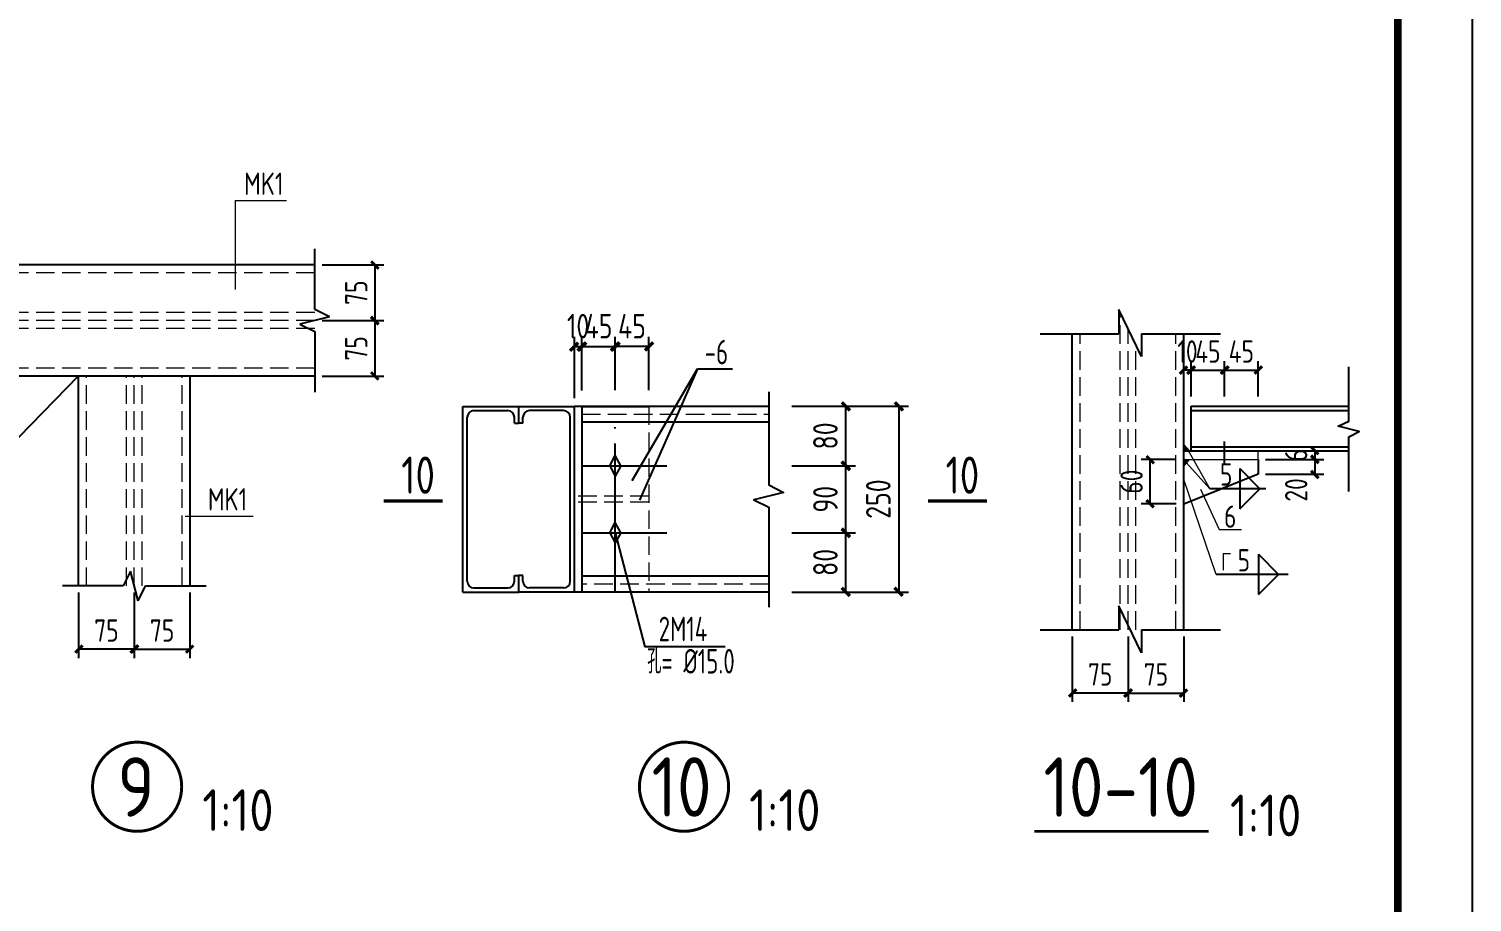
# Model space of a CAD drawing. Header units: millimetres. Extents: x 865974 to 875117, y 40174 to 44891.
# Drawn here: x 869460.8 to 869655, y 40342.8 to 40460.3 of the extents above; entities that cross this region are included whole.
import ezdxf

# ---------------------------------------------------------------- set-up
doc = ezdxf.new("R2010")
doc.units = ezdxf.units.MM
doc.header["$LTSCALE"] = 1000
doc.header["$MEASUREMENT"] = 0
doc.linetypes.add('DASH', pattern=[0.35, 0.25, -0.1])
doc.linetypes.add('DOTE', pattern=[2.42, 2, -0.2, 0.02, -0.2])
for name, color, linetype, lineweight in [('1', 4, 'Continuous', 70), ('D3', 62, 'Continuous', 9), ('LZ', 64, 'Continuous', 9), ('数字', 3, 'Continuous', 9)]:
    doc.layers.add(name, color=color, linetype=linetype, lineweight=lineweight)
for name, color, linetype in [('AXIS', 3, 'Continuous'), ('D1', 112, 'Continuous'), ('D2', 6, 'Continuous'), ('DIM', 7, 'Continuous'), ('DOTE', 1, 'DOTE'), ('DRAWING0', 112, 'Continuous'), ('M_Thin', 7, 'Continuous'), ('PUB_DIM', 3, 'Continuous'), ('THIN', 7, 'Continuous'), ('文字', 7, 'Continuous'), ('标注', 7, 'Continuous'), ('桩', 6, 'Continuous')]:
    doc.layers.add(name, color=color, linetype=linetype)
doc.styles.add('GBHZ', font='gbenor.shx', dxfattribs={"width": 0.9, "bigfont": 'gbcbig.shx'})
doc.dimstyles.new('Y10', dxfattribs={"dimscale": 0, "dimtxt": 3, "dimasz": 0.01, "dimexe": 1.2, "dimexo": 1, "dimgap": 1, "dimtad": 1, "dimdec": 0, "dimlfac": 10, "dimzin": 0, "dimdsep": 46, "dimtxsty": 'GBHZ', "dimblk1": 'DX', "dimblk2": 'DX', "dimsah": 1, "dimcen": 0.09, "dimdle": 1, "dimadec": 0, "dimazin": 0, "dimtfac": 1, "dimtdec": 0, "dimtix": 1, "dimtmove": 2, "dimatfit": 3, "dimldrblk": 'DX', "dimfxl": 0, "dimtolj": 1, "dimtzin": 0, "dimarcsym": 0})
doc.dimstyles.new('Y10(110)', dxfattribs={"dimscale": 1.1, "dimtxt": 3, "dimasz": 0.01, "dimexe": 1.2, "dimexo": 1, "dimgap": 1, "dimtad": 1, "dimdec": 0, "dimlfac": 10, "dimzin": 0, "dimdsep": 46, "dimtxsty": 'GBHZ', "dimblk1": 'DX', "dimblk2": 'DX', "dimsah": 1, "dimcen": 0.09, "dimdle": 1, "dimadec": 0, "dimazin": 0, "dimtfac": 1, "dimtdec": 0, "dimtix": 1, "dimtmove": 2, "dimatfit": 3, "dimldrblk": 'DX', "dimfxl": 0, "dimtolj": 1, "dimtzin": 0, "dimarcsym": 0})

# ---------------------------------------------------------------- blocks, each defined once
blk = doc.blocks.new('DX')
at = {"color": 0, "linetype": 'ByBlock', "const_width": 40}
blk.add_lwpolyline([(-54, -51), (46, 49)], dxfattribs=at)
blk = doc.blocks.new('*D401')
at = {"layer": 'Defpoints', "color": 0, "linetype": 'ByBlock', "transparency": 16777216}
for p in [(869562.36, 40409.52), (869562.36, 40384.48), (869577.86, 40384.48)]:
    blk.add_point(p, dxfattribs=at)
at = {"layer": 'DIM', "color": 0, "linetype": 'ByBlock', "lineweight": -2, "transparency": 16777216}
for p, q in [((869563.46, 40409.52), (869579.18, 40409.52)), ((869577.86, 40409.51), (869577.86, 40384.49)), ((869563.46, 40384.48), (869579.18, 40384.48))]:
    blk.add_line(p, q, dxfattribs=at)
at = {"layer": 'DIM', "color": 0, "linetype": 'ByBlock', "lineweight": -2, "transparency": 16777216, "xscale": 0.011, "yscale": 0.011, "zscale": 0.011}
for p, rotation in [((869577.86, 40409.52), 90), ((869577.86, 40384.48), 270)]:
    blk.add_blockref('DX', p, dxfattribs=dict(at, rotation=rotation))
at = {"layer": 'DIM', "color": 0, "linetype": 'ByBlock', "transparency": 16777216, "insert": (869575.11, 40397), "char_height": 3.3, "attachment_point": 5, "rotation": 90, "style": 'GBHZ'}
blk.add_mtext('\\A1;250', dxfattribs=at)
blk = doc.blocks.new('*D402')
at = {"layer": 'Defpoints', "color": 0, "linetype": 'ByBlock', "transparency": 16777216}
for p in [(869539.71, 40417.52), (869539.71, 40410.57), (869544.21, 40410.57)]:
    blk.add_point(p, dxfattribs=at)
at = {"layer": 'DIM', "color": 0, "linetype": 'ByBlock', "lineweight": -2, "transparency": 16777216}
for p, q in [((869539.71, 40411.67), (869539.71, 40418.84)), ((869544.21, 40411.67), (869544.21, 40418.84)), ((869539.7, 40417.52), (869539.69, 40417.52)), ((869544.21, 40417.52), (869539.71, 40417.52)), ((869544.22, 40417.52), (869544.23, 40417.52))]:
    blk.add_line(p, q, dxfattribs=at)
at = {"layer": 'DIM', "color": 0, "linetype": 'ByBlock', "lineweight": -2, "transparency": 16777216, "xscale": 0.011, "yscale": 0.011, "zscale": 0.011}
blk.add_blockref('DX', (869539.71, 40417.52), dxfattribs=at)
at = {"layer": 'DIM', "color": 0, "linetype": 'ByBlock', "lineweight": -2, "transparency": 16777216, "xscale": 0.011, "yscale": 0.011, "zscale": 0.011, "rotation": 180}
blk.add_blockref('DX', (869544.21, 40417.52), dxfattribs=at)
at = {"layer": 'DIM', "color": 0, "linetype": 'ByBlock', "transparency": 16777216, "insert": (869541.96, 40420.27), "char_height": 3.3, "attachment_point": 5, "style": 'GBHZ'}
blk.add_mtext('\\A1;45', dxfattribs=at)
blk = doc.blocks.new('*D403')
at = {"layer": 'Defpoints', "color": 0, "linetype": 'ByBlock', "transparency": 16777216}
for p in [(869535.21, 40417.52), (869534.21, 40409.48), (869535.21, 40410.52)]:
    blk.add_point(p, dxfattribs=at)
at = {"layer": 'DIM', "color": 0, "linetype": 'ByBlock', "lineweight": -2, "transparency": 16777216}
for p, q in [((869534.21, 40410.58), (869534.21, 40418.84)), ((869535.21, 40411.62), (869535.21, 40418.84)), ((869534.2, 40417.52), (869534.19, 40417.52)), ((869534.21, 40417.52), (869535.21, 40417.52)), ((869535.22, 40417.52), (869535.23, 40417.52))]:
    blk.add_line(p, q, dxfattribs=at)
at = {"layer": 'DIM', "color": 0, "linetype": 'ByBlock', "lineweight": -2, "transparency": 16777216, "xscale": 0.011, "yscale": 0.011, "zscale": 0.011}
blk.add_blockref('DX', (869534.21, 40417.52), dxfattribs=at)
at = {"layer": 'DIM', "color": 0, "linetype": 'ByBlock', "lineweight": -2, "transparency": 16777216, "xscale": 0.011, "yscale": 0.011, "zscale": 0.011, "rotation": 180}
blk.add_blockref('DX', (869535.21, 40417.52), dxfattribs=at)
at = {"layer": 'DIM', "color": 0, "linetype": 'ByBlock', "transparency": 16777216, "insert": (869534.71, 40420.27), "char_height": 3.3, "attachment_point": 5, "style": 'GBHZ'}
blk.add_mtext('\\A1;10', dxfattribs=at)
blk = doc.blocks.new('*D404')
at = {"layer": 'Defpoints', "color": 0, "linetype": 'ByBlock', "transparency": 16777216}
for p in [(869539.71, 40417.53), (869535.21, 40410.52), (869539.71, 40410.59)]:
    blk.add_point(p, dxfattribs=at)
at = {"layer": 'DIM', "color": 0, "linetype": 'ByBlock', "lineweight": -2, "transparency": 16777216}
for p, q in [((869535.21, 40411.62), (869535.21, 40418.85)), ((869539.71, 40411.69), (869539.71, 40418.85)), ((869535.2, 40417.53), (869535.19, 40417.53)), ((869535.21, 40417.53), (869539.71, 40417.53)), ((869539.72, 40417.53), (869539.73, 40417.53))]:
    blk.add_line(p, q, dxfattribs=at)
at = {"layer": 'DIM', "color": 0, "linetype": 'ByBlock', "lineweight": -2, "transparency": 16777216, "xscale": 0.011, "yscale": 0.011, "zscale": 0.011}
blk.add_blockref('DX', (869535.21, 40417.53), dxfattribs=at)
at = {"layer": 'DIM', "color": 0, "linetype": 'ByBlock', "lineweight": -2, "transparency": 16777216, "xscale": 0.011, "yscale": 0.011, "zscale": 0.011, "rotation": 180}
blk.add_blockref('DX', (869539.71, 40417.53), dxfattribs=at)
at = {"layer": 'DIM', "color": 0, "linetype": 'ByBlock', "transparency": 16777216, "insert": (869537.46, 40420.28), "char_height": 3.3, "attachment_point": 5, "style": 'GBHZ'}
blk.add_mtext('\\A1;45', dxfattribs=at)
blk = doc.blocks.new('*D395')
at = {"layer": 'Defpoints', "color": 0, "linetype": 'ByBlock', "transparency": 16777216}
for p in [(869562.36, 40392.47), (869570.74, 40392.47), (869562.36, 40384.48)]:
    blk.add_point(p, dxfattribs=at)
at = {"layer": 'DIM', "color": 0, "linetype": 'ByBlock', "lineweight": -2, "transparency": 16777216}
for p, q in [((869563.46, 40392.47), (869572.06, 40392.47)), ((869570.74, 40384.49), (869570.74, 40392.46)), ((869563.46, 40384.48), (869572.06, 40384.48))]:
    blk.add_line(p, q, dxfattribs=at)
at = {"layer": 'DIM', "color": 0, "linetype": 'ByBlock', "lineweight": -2, "transparency": 16777216, "xscale": 0.011, "yscale": 0.011, "zscale": 0.011}
for p, rotation in [((869570.74, 40392.47), 90), ((869570.74, 40384.48), 270)]:
    blk.add_blockref('DX', p, dxfattribs=dict(at, rotation=rotation))
at = {"layer": 'DIM', "color": 0, "linetype": 'ByBlock', "transparency": 16777216, "insert": (869567.99, 40388.48), "char_height": 3.3, "attachment_point": 5, "rotation": 90, "style": 'GBHZ'}
blk.add_mtext('\\A1;80', dxfattribs=at)
blk = doc.blocks.new('*D396')
at = {"layer": 'Defpoints', "color": 0, "linetype": 'ByBlock', "transparency": 16777216}
for p in [(869562.36, 40401.48), (869570.74, 40401.48), (869562.36, 40392.47)]:
    blk.add_point(p, dxfattribs=at)
at = {"layer": 'DIM', "color": 0, "linetype": 'ByBlock', "lineweight": -2, "transparency": 16777216}
for p, q in [((869563.46, 40401.48), (869572.06, 40401.48)), ((869570.74, 40392.48), (869570.74, 40401.47)), ((869563.46, 40392.47), (869572.06, 40392.47))]:
    blk.add_line(p, q, dxfattribs=at)
at = {"layer": 'DIM', "color": 0, "linetype": 'ByBlock', "lineweight": -2, "transparency": 16777216, "xscale": 0.011, "yscale": 0.011, "zscale": 0.011}
for p, rotation in [((869570.74, 40401.48), 90), ((869570.74, 40392.47), 270)]:
    blk.add_blockref('DX', p, dxfattribs=dict(at, rotation=rotation))
at = {"layer": 'DIM', "color": 0, "linetype": 'ByBlock', "transparency": 16777216, "insert": (869567.99, 40396.98), "char_height": 3.3, "attachment_point": 5, "rotation": 90, "style": 'GBHZ'}
blk.add_mtext('\\A1;90', dxfattribs=at)
blk = doc.blocks.new('*D397')
at = {"layer": 'Defpoints', "color": 0, "linetype": 'ByBlock', "transparency": 16777216}
for p in [(869562.36, 40409.52), (869570.74, 40409.52), (869562.36, 40401.48)]:
    blk.add_point(p, dxfattribs=at)
at = {"layer": 'DIM', "color": 0, "linetype": 'ByBlock', "lineweight": -2, "transparency": 16777216}
for p, q in [((869563.46, 40409.52), (869572.06, 40409.52)), ((869570.74, 40401.49), (869570.74, 40409.51)), ((869563.46, 40401.48), (869572.06, 40401.48))]:
    blk.add_line(p, q, dxfattribs=at)
at = {"layer": 'DIM', "color": 0, "linetype": 'ByBlock', "lineweight": -2, "transparency": 16777216, "xscale": 0.011, "yscale": 0.011, "zscale": 0.011}
for p, rotation in [((869570.74, 40409.52), 90), ((869570.74, 40401.48), 270)]:
    blk.add_blockref('DX', p, dxfattribs=dict(at, rotation=rotation))
at = {"layer": 'DIM', "color": 0, "linetype": 'ByBlock', "transparency": 16777216, "insert": (869567.99, 40405.5), "char_height": 3.3, "attachment_point": 5, "rotation": 90, "style": 'GBHZ'}
blk.add_mtext('\\A1;80', dxfattribs=at)
blk = doc.blocks.new('*D398')
at = {"layer": 'Defpoints', "color": 0, "linetype": 'ByBlock', "transparency": 16777216}
for p in [(869621.72, 40414.36), (869617.22, 40409.8), (869621.72, 40409.8)]:
    blk.add_point(p, dxfattribs=at)
at = {"layer": 'DIM', "color": 0, "linetype": 'ByBlock', "lineweight": -2, "transparency": 16777216}
for p, q in [((869617.22, 40410.8), (869617.22, 40415.56)), ((869621.72, 40410.8), (869621.72, 40415.56)), ((869617.21, 40414.36), (869617.2, 40414.36)), ((869617.22, 40414.36), (869621.72, 40414.36)), ((869621.73, 40414.36), (869621.74, 40414.36))]:
    blk.add_line(p, q, dxfattribs=at)
at = {"layer": 'DIM', "color": 0, "linetype": 'ByBlock', "lineweight": -2, "transparency": 16777216, "xscale": 0.01, "yscale": 0.01, "zscale": 0.01}
blk.add_blockref('DX', (869617.22, 40414.36), dxfattribs=at)
at = {"layer": 'DIM', "color": 0, "linetype": 'ByBlock', "lineweight": -2, "transparency": 16777216, "xscale": 0.01, "yscale": 0.01, "zscale": 0.01, "rotation": 180}
blk.add_blockref('DX', (869621.72, 40414.36), dxfattribs=at)
at = {"layer": 'DIM', "color": 0, "linetype": 'ByBlock', "transparency": 16777216, "insert": (869619.47, 40416.86), "char_height": 3, "attachment_point": 5, "style": 'GBHZ'}
blk.add_mtext('\\A1;45', dxfattribs=at)
blk = doc.blocks.new('*D399')
at = {"layer": 'Defpoints', "color": 0, "linetype": 'ByBlock', "transparency": 16777216}
for p in [(869626.22, 40414.36), (869621.72, 40409.8), (869626.22, 40409.8)]:
    blk.add_point(p, dxfattribs=at)
at = {"layer": 'DIM', "color": 0, "linetype": 'ByBlock', "lineweight": -2, "transparency": 16777216}
for p, q in [((869621.72, 40410.8), (869621.72, 40415.56)), ((869626.22, 40410.8), (869626.22, 40415.56)), ((869621.71, 40414.36), (869621.7, 40414.36)), ((869621.72, 40414.36), (869626.22, 40414.36)), ((869626.23, 40414.36), (869626.24, 40414.36))]:
    blk.add_line(p, q, dxfattribs=at)
at = {"layer": 'DIM', "color": 0, "linetype": 'ByBlock', "lineweight": -2, "transparency": 16777216, "xscale": 0.01, "yscale": 0.01, "zscale": 0.01}
blk.add_blockref('DX', (869621.72, 40414.36), dxfattribs=at)
at = {"layer": 'DIM', "color": 0, "linetype": 'ByBlock', "lineweight": -2, "transparency": 16777216, "xscale": 0.01, "yscale": 0.01, "zscale": 0.01, "rotation": 180}
blk.add_blockref('DX', (869626.22, 40414.36), dxfattribs=at)
at = {"layer": 'DIM', "color": 0, "linetype": 'ByBlock', "transparency": 16777216, "insert": (869623.97, 40416.86), "char_height": 3, "attachment_point": 5, "style": 'GBHZ'}
blk.add_mtext('\\A1;45', dxfattribs=at)
blk = doc.blocks.new('*D400')
at = {"layer": 'Defpoints', "color": 0, "linetype": 'ByBlock', "transparency": 16777216}
for p in [(869616.22, 40414.36), (869616.22, 40409.8), (869617.22, 40409.8)]:
    blk.add_point(p, dxfattribs=at)
at = {"layer": 'DIM', "color": 0, "linetype": 'ByBlock', "lineweight": -2, "transparency": 16777216}
for p, q in [((869616.22, 40410.8), (869616.22, 40415.56)), ((869617.22, 40410.8), (869617.22, 40415.56)), ((869616.21, 40414.36), (869616.2, 40414.36)), ((869617.22, 40414.36), (869616.22, 40414.36)), ((869617.23, 40414.36), (869617.24, 40414.36))]:
    blk.add_line(p, q, dxfattribs=at)
at = {"layer": 'DIM', "color": 0, "linetype": 'ByBlock', "lineweight": -2, "transparency": 16777216, "xscale": 0.01, "yscale": 0.01, "zscale": 0.01}
blk.add_blockref('DX', (869616.22, 40414.36), dxfattribs=at)
at = {"layer": 'DIM', "color": 0, "linetype": 'ByBlock', "lineweight": -2, "transparency": 16777216, "xscale": 0.01, "yscale": 0.01, "zscale": 0.01, "rotation": 180}
blk.add_blockref('DX', (869617.22, 40414.36), dxfattribs=at)
at = {"layer": 'DIM', "color": 0, "linetype": 'ByBlock', "transparency": 16777216, "insert": (869616.72, 40416.86), "char_height": 3, "attachment_point": 5, "style": 'GBHZ'}
blk.add_mtext('\\A1;10', dxfattribs=at)
blk = doc.blocks.new('*D376')
at = {"layer": 'Defpoints', "color": 0, "linetype": 'ByBlock', "transparency": 16777216}
for p in [(869626.22, 40403.49), (869626.22, 40402.34), (869633.85, 40402.34)]:
    blk.add_point(p, dxfattribs=at)
at = {"layer": 'DIM', "color": 0, "linetype": 'ByBlock', "lineweight": -2, "transparency": 16777216}
for p, q in [((869627.22, 40403.49), (869635.05, 40403.49)), ((869633.85, 40403.5), (869633.85, 40403.51)), ((869633.85, 40403.49), (869633.85, 40402.34)), ((869627.22, 40402.34), (869635.05, 40402.34)), ((869633.85, 40402.33), (869633.85, 40402.32))]:
    blk.add_line(p, q, dxfattribs=at)
at = {"layer": 'DIM', "color": 0, "linetype": 'ByBlock', "lineweight": -2, "transparency": 16777216, "xscale": 0.01, "yscale": 0.01, "zscale": 0.01}
for p, rotation in [((869633.85, 40403.49), 270), ((869633.85, 40402.34), 90)]:
    blk.add_blockref('DX', p, dxfattribs=dict(at, rotation=rotation))
at = {"layer": 'DIM', "color": 0, "linetype": 'ByBlock', "transparency": 16777216, "insert": (869631.35, 40402.91), "char_height": 3, "attachment_point": 5, "rotation": 90, "style": 'GBHZ'}
blk.add_mtext('\\A1;6', dxfattribs=at)
blk = doc.blocks.new('*D377')
at = {"layer": 'Defpoints', "color": 0, "linetype": 'ByBlock', "transparency": 16777216}
for p in [(869626.22, 40402.34), (869626.22, 40400.34), (869633.85, 40400.34)]:
    blk.add_point(p, dxfattribs=at)
at = {"layer": 'DIM', "color": 0, "linetype": 'ByBlock', "lineweight": -2, "transparency": 16777216}
for p, q in [((869627.22, 40402.34), (869635.05, 40402.34)), ((869633.85, 40402.35), (869633.85, 40402.36)), ((869633.85, 40402.34), (869633.85, 40400.34)), ((869627.22, 40400.34), (869635.05, 40400.34)), ((869633.85, 40400.33), (869633.85, 40400.32))]:
    blk.add_line(p, q, dxfattribs=at)
at = {"layer": 'DIM', "color": 0, "linetype": 'ByBlock', "lineweight": -2, "transparency": 16777216, "xscale": 0.01, "yscale": 0.01, "zscale": 0.01}
for p, rotation in [((869633.85, 40402.34), 270), ((869633.85, 40400.34), 90)]:
    blk.add_blockref('DX', p, dxfattribs=dict(at, rotation=rotation))
at = {"layer": 'DIM', "color": 0, "linetype": 'ByBlock', "transparency": 16777216, "insert": (869631.35, 40398.23), "char_height": 3, "attachment_point": 5, "rotation": 90, "style": 'GBHZ'}
blk.add_mtext('\\A1;20', dxfattribs=at)
blk = doc.blocks.new('*D378')
at = {"layer": 'Defpoints', "color": 0, "linetype": 'ByBlock', "transparency": 16777216}
for p in [(869611.7, 40402.34), (869616.22, 40402.34), (869616.22, 40396.34)]:
    blk.add_point(p, dxfattribs=at)
at = {"layer": 'DIM', "color": 0, "linetype": 'ByBlock', "lineweight": -2, "transparency": 16777216}
for p, q in [((869615.22, 40402.34), (869610.5, 40402.34)), ((869611.7, 40396.35), (869611.7, 40402.33)), ((869615.22, 40396.34), (869610.5, 40396.34))]:
    blk.add_line(p, q, dxfattribs=at)
at = {"layer": 'DIM', "color": 0, "linetype": 'ByBlock', "lineweight": -2, "transparency": 16777216, "xscale": 0.01, "yscale": 0.01, "zscale": 0.01}
for p, rotation in [((869611.7, 40402.34), 90), ((869611.7, 40396.34), 270)]:
    blk.add_blockref('DX', p, dxfattribs=dict(at, rotation=rotation))
at = {"layer": 'DIM', "color": 0, "linetype": 'ByBlock', "transparency": 16777216, "insert": (869609.2, 40399.34), "char_height": 3, "attachment_point": 5, "rotation": 90, "style": 'GBHZ'}
blk.add_mtext('\\A1;60', dxfattribs=at)
blk = doc.blocks.new('*D522')
at = {"layer": 'Defpoints', "color": 0, "linetype": 'ByBlock', "transparency": 16777216}
for p in [(869499.25, 40421.03), (869499.25, 40413.53), (869507.35, 40413.53)]:
    blk.add_point(p, dxfattribs=at)
at = {"layer": 'DIM', "color": 0, "linetype": 'ByBlock', "lineweight": -2, "transparency": 16777216}
for p, q in [((869500.25, 40421.03), (869508.55, 40421.03)), ((869507.35, 40421.02), (869507.35, 40413.54)), ((869500.25, 40413.53), (869508.55, 40413.53))]:
    blk.add_line(p, q, dxfattribs=at)
at = {"layer": 'DIM', "color": 0, "linetype": 'ByBlock', "lineweight": -2, "transparency": 16777216, "xscale": 0.01, "yscale": 0.01, "zscale": 0.01}
for p, rotation in [((869507.35, 40421.03), 90), ((869507.35, 40413.53), 270)]:
    blk.add_blockref('DX', p, dxfattribs=dict(at, rotation=rotation))
at = {"layer": 'DIM', "color": 0, "linetype": 'ByBlock', "transparency": 16777216, "insert": (869504.85, 40417.28), "char_height": 3, "attachment_point": 5, "rotation": 90, "style": 'GBHZ'}
blk.add_mtext('\\A1;75', dxfattribs=at)
blk = doc.blocks.new('*D523')
at = {"layer": 'Defpoints', "color": 0, "linetype": 'ByBlock', "transparency": 16777216}
for p in [(869474.98, 40385.41, -5), (869482.47, 40385.41, -5), (869482.47, 40376.81)]:
    blk.add_point(p, dxfattribs=at)
at = {"layer": 'DIM', "color": 0, "linetype": 'ByBlock', "lineweight": -2, "transparency": 16777216}
for p, q in [((869474.98, 40384.41), (869474.98, 40375.61)), ((869482.47, 40384.41), (869482.47, 40375.61)), ((869474.99, 40376.81), (869482.46, 40376.81))]:
    blk.add_line(p, q, dxfattribs=at)
at = {"layer": 'DIM', "color": 0, "linetype": 'ByBlock', "lineweight": -2, "transparency": 16777216, "xscale": 0.01, "yscale": 0.01, "zscale": 0.01, "rotation": 180}
blk.add_blockref('DX', (869474.98, 40376.81), dxfattribs=at)
at = {"layer": 'DIM', "color": 0, "linetype": 'ByBlock', "lineweight": -2, "transparency": 16777216, "xscale": 0.01, "yscale": 0.01, "zscale": 0.01}
blk.add_blockref('DX', (869482.47, 40376.81), dxfattribs=at)
at = {"layer": 'DIM', "color": 0, "linetype": 'ByBlock', "transparency": 16777216, "insert": (869478.72, 40379.31), "char_height": 3, "attachment_point": 5, "style": 'GBHZ'}
blk.add_mtext('\\A1;75', dxfattribs=at)
blk = doc.blocks.new('*D524')
at = {"layer": 'Defpoints', "color": 0, "linetype": 'ByBlock', "transparency": 16777216}
for p in [(869499.25, 40428.53), (869499.25, 40421.03), (869507.35, 40421.03)]:
    blk.add_point(p, dxfattribs=at)
at = {"layer": 'DIM', "color": 0, "linetype": 'ByBlock', "lineweight": -2, "transparency": 16777216}
for p, q in [((869500.25, 40428.53), (869508.55, 40428.53)), ((869507.35, 40428.52), (869507.35, 40421.04)), ((869500.25, 40421.03), (869508.55, 40421.03))]:
    blk.add_line(p, q, dxfattribs=at)
at = {"layer": 'DIM', "color": 0, "linetype": 'ByBlock', "lineweight": -2, "transparency": 16777216, "xscale": 0.01, "yscale": 0.01, "zscale": 0.01}
for p, rotation in [((869507.35, 40428.53), 90), ((869507.35, 40421.03), 270)]:
    blk.add_blockref('DX', p, dxfattribs=dict(at, rotation=rotation))
at = {"layer": 'DIM', "color": 0, "linetype": 'ByBlock', "transparency": 16777216, "insert": (869504.85, 40424.78), "char_height": 3, "attachment_point": 5, "rotation": 90, "style": 'GBHZ'}
blk.add_mtext('\\A1;75', dxfattribs=at)
blk = doc.blocks.new('*D525')
at = {"layer": 'Defpoints', "color": 0, "linetype": 'ByBlock', "transparency": 16777216}
for p in [(869467.48, 40385.41, -5), (869474.98, 40385.41, -5), (869467.48, 40376.81)]:
    blk.add_point(p, dxfattribs=at)
at = {"layer": 'DIM', "color": 0, "linetype": 'ByBlock', "lineweight": -2, "transparency": 16777216}
for p, q in [((869467.48, 40384.41), (869467.48, 40375.61)), ((869474.98, 40384.41), (869474.98, 40375.61)), ((869474.97, 40376.81), (869467.49, 40376.81))]:
    blk.add_line(p, q, dxfattribs=at)
at = {"layer": 'DIM', "color": 0, "linetype": 'ByBlock', "lineweight": -2, "transparency": 16777216, "xscale": 0.01, "yscale": 0.01, "zscale": 0.01, "rotation": 180}
blk.add_blockref('DX', (869467.48, 40376.81), dxfattribs=at)
at = {"layer": 'DIM', "color": 0, "linetype": 'ByBlock', "lineweight": -2, "transparency": 16777216, "xscale": 0.01, "yscale": 0.01, "zscale": 0.01}
blk.add_blockref('DX', (869474.98, 40376.81), dxfattribs=at)
at = {"layer": 'DIM', "color": 0, "linetype": 'ByBlock', "transparency": 16777216, "insert": (869471.23, 40379.31), "char_height": 3, "attachment_point": 5, "style": 'GBHZ'}
blk.add_mtext('\\A1;75', dxfattribs=at)
blk = doc.blocks.new('*D520')
at = {"layer": 'Defpoints', "color": 0, "linetype": 'ByBlock', "transparency": 16777216}
for p in [(869608.72, 40379.5, -5), (869616.22, 40379.5, -5), (869616.22, 40370.9)]:
    blk.add_point(p, dxfattribs=at)
at = {"layer": 'DIM', "color": 0, "linetype": 'ByBlock', "lineweight": -2, "transparency": 16777216}
for p, q in [((869608.72, 40378.5), (869608.72, 40369.7)), ((869616.22, 40378.5), (869616.22, 40369.7)), ((869608.73, 40370.9), (869616.21, 40370.9))]:
    blk.add_line(p, q, dxfattribs=at)
at = {"layer": 'DIM', "color": 0, "linetype": 'ByBlock', "lineweight": -2, "transparency": 16777216, "xscale": 0.01, "yscale": 0.01, "zscale": 0.01, "rotation": 180}
blk.add_blockref('DX', (869608.72, 40370.9), dxfattribs=at)
at = {"layer": 'DIM', "color": 0, "linetype": 'ByBlock', "lineweight": -2, "transparency": 16777216, "xscale": 0.01, "yscale": 0.01, "zscale": 0.01}
blk.add_blockref('DX', (869616.22, 40370.9), dxfattribs=at)
at = {"layer": 'DIM', "color": 0, "linetype": 'ByBlock', "transparency": 16777216, "insert": (869612.47, 40373.4), "char_height": 3, "attachment_point": 5, "style": 'GBHZ'}
blk.add_mtext('\\A1;75', dxfattribs=at)
blk = doc.blocks.new('*D521')
at = {"layer": 'Defpoints', "color": 0, "linetype": 'ByBlock', "transparency": 16777216}
for p in [(869601.22, 40379.5, -5), (869608.72, 40379.5, -5), (869601.22, 40370.9)]:
    blk.add_point(p, dxfattribs=at)
at = {"layer": 'DIM', "color": 0, "linetype": 'ByBlock', "lineweight": -2, "transparency": 16777216}
for p, q in [((869601.22, 40378.5), (869601.22, 40369.7)), ((869608.72, 40378.5), (869608.72, 40369.7)), ((869608.71, 40370.9), (869601.23, 40370.9))]:
    blk.add_line(p, q, dxfattribs=at)
at = {"layer": 'DIM', "color": 0, "linetype": 'ByBlock', "lineweight": -2, "transparency": 16777216, "xscale": 0.01, "yscale": 0.01, "zscale": 0.01, "rotation": 180}
blk.add_blockref('DX', (869601.22, 40370.9), dxfattribs=at)
at = {"layer": 'DIM', "color": 0, "linetype": 'ByBlock', "lineweight": -2, "transparency": 16777216, "xscale": 0.01, "yscale": 0.01, "zscale": 0.01}
blk.add_blockref('DX', (869608.72, 40370.9), dxfattribs=at)
at = {"layer": 'DIM', "color": 0, "linetype": 'ByBlock', "transparency": 16777216, "insert": (869604.97, 40373.4), "char_height": 3, "attachment_point": 5, "style": 'GBHZ'}
blk.add_mtext('\\A1;75', dxfattribs=at)

msp = doc.modelspace()

# ---------------------------------------------------------------- linework, layer by layer
at = {"color": 0}
msp.add_line((869655.031, 40767.578), (869655.031, 40173.578), dxfattribs=at)
at = {"color": 0, "const_width": 1}
msp.add_lwpolyline([(869645.031, 40183.578), (868839.031, 40183.578), (868839.031, 40757.578), (869645.031, 40757.578)], close=True, dxfattribs=at)
at = {"linetype": 'ByBlock', "ltscale": 0.5, "const_width": 0.4}
for points in [[(869469.355, 40358.289, 1), (869481.355, 40358.289, 1)], [(869542.962, 40358.289, 1), (869554.962, 40358.289, 1)]]:
    msp.add_lwpolyline(points, format="xyb", close=True, dxfattribs=at)
at = {"layer": '1', "const_width": 0.48}
for points in [[(869508.556, 40396.746), (869516.478, 40396.746)], [(869581.811, 40396.746), (869589.733, 40396.746)]]:
    msp.add_lwpolyline(points, dxfattribs=at)
at = {"layer": 'D1', "color": 251}
for p, q in [((869610.554, 40416.174, 5), (869607.477, 40422.495, 5)), ((869607.477, 40422.495, 5), (869607.477, 40419.259, 5)), ((869596.891, 40419.259, 5), (869607.477, 40419.259, 5)), ((869610.554, 40419.259, 5), (869621.16, 40419.259, 5)), ((869610.554, 40419.259, 5), (869610.554, 40416.174, 5)), ((869623.767, 40401.099, 5), (869623.767, 40395.69, 5)), ((869623.767, 40401.099, 5), (869626.472, 40398.394, 5)), ((869627.282, 40398.394, 5), (869619.736, 40398.394, 5)), ((869623.767, 40395.69, 5), (869626.472, 40398.394, 5)), ((869539.709, 40392.474), (869543.695, 40377.103)), ((869626.282, 40389.57, 5), (869628.987, 40386.865, 5)), ((869626.282, 40389.57, 5), (869626.282, 40384.161, 5)), ((869630.254, 40386.865, 5), (869620.602, 40386.865, 5)), ((869626.282, 40384.161, 5), (869628.987, 40386.865, 5)), ((869610.554, 40376.315, 5), (869607.477, 40382.637, 5)), ((869607.477, 40382.637, 5), (869607.477, 40379.401, 5)), ((869596.891, 40379.401, 5), (869607.477, 40379.401, 5)), ((869610.554, 40379.401, 5), (869621.16, 40379.401, 5)), ((869610.554, 40379.401, 5), (869610.554, 40376.315, 5)), ((869554.518, 40377.103), (869543.695, 40377.103))]:
    msp.add_line(p, q, dxfattribs=at)
at = {"layer": 'D2'}
for p, q in [((869499.252, 40428.532), (869448.109, 40428.532)), ((869601.222, 40379.401, 5), (869601.222, 40419.259, 5)), ((869616.219, 40379.401, 5), (869616.219, 40419.259, 5)), ((869499.252, 40413.535), (869448.109, 40413.535)), ((869467.476, 40385.313), (869467.476, 40413.535)), ((869482.474, 40385.313), (869482.474, 40413.535)), ((869519.213, 40409.477), (869526.711, 40409.477)), ((869519.213, 40384.474), (869519.213, 40409.477)), ((869520.678, 40408.907), (869525.246, 40408.907)), ((869526.711, 40409.477), (869534.209, 40409.477)), ((869526.711, 40407.217), (869526.711, 40409.477)), ((869526.711, 40407.217), (869526.711, 40409.477)), ((869532.744, 40408.907), (869528.176, 40408.907)), ((869534.209, 40384.474), (869534.209, 40409.477)), ((869535.209, 40409.477), (869544.209, 40409.477)), ((869560.363, 40409.477), (869535.209, 40409.477)), ((869535.209, 40409.477), (869535.209, 40384.477)), ((869617.216, 40403.49, 5), (869617.216, 40409.488, 5)), ((869617.216, 40409.488, 5), (869638.418, 40409.488, 5)), ((869617.216, 40408.924, 5), (869638.418, 40408.924, 5)), ((869519.776, 40385.939), (869519.776, 40408.006)), ((869526.148, 40407.217), (869526.148, 40408.006)), ((869526.148, 40407.217), (869526.711, 40407.217)), ((869527.274, 40407.217), (869526.711, 40407.217)), ((869527.274, 40407.217), (869527.274, 40408.006)), ((869533.646, 40385.939), (869533.646, 40408.006)), ((869560.363, 40407.336), (869535.209, 40407.336)), ((869616.219, 40403.49, 5), (869638.418, 40403.49, 5)), ((869617.216, 40404.053, 5), (869638.418, 40404.053, 5)), ((869621.719, 40401.661, 5), (869621.719, 40404.729, 5)), ((869526.148, 40385.939), (869526.148, 40386.728)), ((869526.148, 40386.728), (869526.711, 40386.728)), ((869527.274, 40386.728), (869526.711, 40386.728)), ((869526.711, 40384.474), (869526.711, 40386.728)), ((869526.711, 40384.474), (869526.711, 40386.728)), ((869527.274, 40385.939), (869527.274, 40386.728)), ((869560.363, 40386.618), (869535.209, 40386.618)), ((869519.213, 40384.474), (869526.711, 40384.474)), ((869520.678, 40385.037), (869525.246, 40385.037)), ((869534.209, 40384.474), (869526.711, 40384.474)), ((869532.744, 40385.037), (869528.176, 40385.037)), ((869560.363, 40384.477), (869535.209, 40384.477))]:
    msp.add_line(p, q, dxfattribs=at)
for centre, start, end in [((869520.678, 40408.006), 90, 180), ((869525.246, 40408.006), 0, 90), ((869528.176, 40408.006), 90, 180), ((869532.744, 40408.006), 0, 90), ((869520.678, 40385.939), 180, 270), ((869525.246, 40385.939), 270, 0), ((869528.176, 40385.939), 180, 270), ((869532.744, 40385.939), 270, 0)]:
    msp.add_arc(centre, 0.902, start, end, dxfattribs=at)
at = {"layer": 'D3'}
for p, q in [((869488.565, 40437.171), (869495.482, 40437.171)), ((869488.565, 40437.171), (869488.565, 40425.202)), ((869616.219, 40404.354, 5), (869616.99, 40403.49, 5)), ((869626.219, 40402.337, 5), (869626.219, 40403.49, 5)), ((869616.219, 40402.337, 5), (869626.219, 40402.337, 5)), ((869616.219, 40401.436, 5), (869616.99, 40402.337, 5)), ((869481.84, 40394.68), (869490.962, 40394.68))]:
    msp.add_line(p, q, dxfattribs=at)
at = {"layer": 'D3', "color": 251}
for p, q in [((869616.605, 40403.94, 5), (869619.736, 40398.394, 5)), ((869616.605, 40401.887, 5), (869619.736, 40398.394, 5)), ((869620.602, 40386.865, 5), (869616.219, 40399.624, 5))]:
    msp.add_line(p, q, dxfattribs=at)
at = {"layer": 'D3'}
for points in [[(869616.219, 40404.354, 5), (869616.219, 40403.49, 5), (869616.99, 40403.49, 5), (869616.219, 40403.49, 5)], [(869616.219, 40401.436, 5), (869616.219, 40402.337, 5), (869616.99, 40402.337, 5), (869616.219, 40402.337, 5)]]:
    msp.add_solid(points, dxfattribs=at)
at = {"layer": 'DOTE', "linetype": 'DOTE', "ltscale": 0.01}
for p, q in [((869539.709, 40384.477), (869539.709, 40408.406)), ((869535.209, 40401.477), (869546.66, 40401.477)), ((869535.209, 40392.474), (869546.66, 40392.474))]:
    msp.add_line(p, q, dxfattribs=at)
at = {"layer": 'DRAWING0'}
msp.add_line((869467.443, 40413.532), (869457.822, 40403.656, 5), dxfattribs=at)
at = {"layer": 'LZ', "linetype": 'DASH', "ltscale": 0.01}
for p, q in [((869499.252, 40427.461), (869448.109, 40427.461)), ((869499.252, 40422.104), (869447.25, 40422.104)), ((869499.252, 40421.033), (869448.109, 40421.033)), ((869607.65, 40379.401, 5), (869607.65, 40422.139, 5)), ((869499.252, 40419.963), (869448.968, 40419.963)), ((869602.292, 40379.401, 5), (869602.292, 40419.259, 5)), ((869608.72, 40379.401, 5), (869608.72, 40419.94, 5)), ((869615.148, 40379.401, 5), (869615.148, 40419.259, 5)), ((869609.791, 40379.401, 5), (869609.791, 40417.741, 5)), ((869499.252, 40414.605), (869448.109, 40414.605)), ((869468.547, 40385.313), (869468.547, 40413.535)), ((869473.905, 40385.313), (869473.905, 40413.535)), ((869474.975, 40385.313), (869474.975, 40413.535)), ((869476.046, 40385.313), (869476.046, 40413.535)), ((869481.403, 40385.313), (869481.403, 40413.535))]:
    msp.add_line(p, q, dxfattribs=at)
at = {"layer": 'LZ', "color": 251, "linetype": 'DASH', "ltscale": 0.01}
for p, q in [((869544.209, 40409.477), (869544.209, 40384.477)), ((869535.209, 40408.406), (869560.363, 40408.406)), ((869544.209, 40397.377), (869534.209, 40397.377)), ((869544.209, 40396.577), (869534.209, 40396.577)), ((869560.363, 40385.547), (869535.209, 40385.547))]:
    msp.add_line(p, q, dxfattribs=at)
at = {"layer": 'M_Thin', "color": 7, "elevation": 5}
msp.add_lwpolyline([(869638.418, 40398.025), (869638.418, 40405.396), (869639.818, 40406.096), (869637.018, 40406.796), (869638.418, 40407.496), (869638.418, 40414.793)], dxfattribs=at)
at = {"layer": 'M_Thin', "color": 7}
msp.add_lwpolyline([(869560.363, 40411.431), (869560.363, 40398.901), (869562.363, 40397.901), (869558.363, 40396.901), (869560.363, 40395.901), (869560.363, 40382.477)], dxfattribs=at)
at = {"layer": 'THIN', "linetype": 'ByBlock'}
for p, q in [((869499.252, 40422.533), (869499.252, 40430.698)), ((869501.252, 40421.533), (869499.252, 40422.533)), ((869501.252, 40421.533), (869497.252, 40420.533)), ((869497.252, 40420.533), (869499.252, 40419.533)), ((869499.252, 40419.533), (869499.252, 40411.368)), ((869474.475, 40387.313), (869473.475, 40385.313)), ((869475.475, 40383.313), (869474.475, 40387.313)), ((869473.475, 40385.313), (869465.31, 40385.313)), ((869475.475, 40383.313), (869476.475, 40385.313)), ((869476.475, 40385.313), (869484.64, 40385.313))]:
    msp.add_line(p, q, dxfattribs=at)
at = {"layer": '数字'}
for p, q in [((869618.46, 40398.337, 5), (869620.964, 40392.887, 5)), ((869620.964, 40392.887, 5), (869623.972, 40392.887, 5)), ((869621.509, 40389.671, 5), (869621.509, 40387.43, 5)), ((869621.509, 40389.671, 5), (869622.489, 40389.671, 5))]:
    msp.add_line(p, q, dxfattribs=at)
at = {"layer": '文字', "color": 6, "const_width": 0.32}
msp.add_lwpolyline([(869596.09, 40352.289), (869619.562, 40352.289)], dxfattribs=at)
at = {"layer": '标注'}
for p, q in [((869541.962, 40399.521), (869550.764, 40414.51)), ((869550.764, 40414.51), (869542.981, 40396.861)), ((869550.764, 40414.51), (869555.504, 40414.51)), ((869535.209, 40409.477), (869534.209, 40409.477)), ((869626.219, 40402.337, 5), (869626.219, 40400.337, 5)), ((869626.219, 40400.337, 5), (869616.219, 40396.337, 5)), ((869535.209, 40384.477), (869534.209, 40384.477))]:
    msp.add_line(p, q, dxfattribs=at)
at = {"layer": '桩'}
for p, q in [((869538.96, 40401.477), (869539.709, 40402.858)), ((869540.458, 40401.477), (869539.709, 40402.858)), ((869538.96, 40401.477), (869539.709, 40400.095)), ((869540.458, 40401.477), (869539.709, 40400.095)), ((869538.96, 40392.474), (869539.709, 40393.855)), ((869540.458, 40392.474), (869539.709, 40393.855)), ((869538.96, 40392.474), (869539.709, 40391.092)), ((869540.458, 40392.474), (869539.709, 40391.092))]:
    msp.add_line(p, q, dxfattribs=at)

# ---------------------------------------------------------------- texts
at = {"layer": 'AXIS', "style": 'GBHZ', "width": 0.8}
for s, p in [('-6', (869551.737, 40415.134)), ('2M14', (869545.546, 40377.869)), ('孔= %%C15.0', (869544.014, 40373.525))]:
    msp.add_text(s, height=3.3, dxfattribs=at).set_placement(p)
at = {"layer": 'PUB_DIM', "style": 'GBHZ', "width": 0.9}
for p in [(869510.9, 40397.721), (869584.155, 40397.721)]:
    msp.add_text('10', height=5, dxfattribs=at).set_placement(p)
at = {"layer": '数字', "style": 'GBHZ', "width": 0.9}
for s, p in [('MK1', (869489.751, 40437.938)), ('5', (869621.096, 40398.818, 5)), ('MK1', (869484.878, 40395.469)), ('6', (869621.642, 40393.141, 5)), ('5', (869623.47, 40387.261, 5))]:
    msp.add_text(s, height=3, dxfattribs=at).set_placement(p)
at = {"layer": '文字', "color": 6, "style": 'GBHZ'}
for s, height, p in [('9', 8, (869472.708, 40354.256)), ('10', 8, (869544.594, 40354.256)), ('10-10', 8, (869597.341, 40354.241)), ('1:10', 5.6, (869484.122, 40352.337, -0.009)), ('1:10', 5.6, (869557.728, 40352.337, -0.009)), ('1:10', 5.6, (869622.441, 40351.62))]:
    msp.add_text(s, height=height, dxfattribs=at).set_placement(p)

# ---------------------------------------------------------------- dimensions: what is measured, and where the dimension line sits
at = {"layer": 'DIM', "linetype": 'ByBlock'}
for base, p1, p2, angle, picture, middle in [((869507.353, 40421.033), (869499.252, 40428.532), (869499.252, 40421.033), 270, '*D524', (869504.853, 40424.782)), ((869507.353, 40413.535), (869499.252, 40421.033), (869499.252, 40413.535), 270, '*D522', (869504.853, 40417.284)), ((869616.219, 40414.361, 5), (869617.219, 40409.797, 5), (869616.219, 40409.797, 5), 180, '*D400', (869616.719, 40416.861, 5)), ((869611.705, 40402.337, 5), (869616.219, 40396.337, 5), (869616.219, 40402.337, 5), 90, '*D378', (869609.205, 40399.337, 5)), ((869467.476, 40376.815, 5), (869474.975, 40385.413), (869467.476, 40385.413), 180, '*D525', (869471.226, 40379.315, 5)), ((869601.222, 40370.903, 10), (869608.72, 40379.5, 5), (869601.222, 40379.5, 5), 180, '*D521', (869604.971, 40373.403, 10))]:
    dim = msp.add_linear_dim(base=base, p1=p1, p2=p2, angle=angle, dimstyle='Y10', override={"dimscale": 1}, dxfattribs=at)
    dim.commit()
    dim.dimension.update_dxf_attribs({"geometry": picture, "text_midpoint": middle})
at = {"layer": 'DIM', "color": 6, "linetype": 'ByBlock'}
for base, p1, p2, picture, middle in [((869535.209, 40417.519), (869534.209, 40409.477), (869535.209, 40410.523), '*D403', (869534.709, 40420.269)), ((869539.709, 40417.534), (869535.209, 40410.523), (869539.709, 40410.587), '*D404', (869537.459, 40420.284))]:
    dim = msp.add_linear_dim(base=base, p1=p1, p2=p2, dimstyle='Y10(110)', override={"dimtxsty": 'GBHZ'}, dxfattribs=at)
    dim.commit()
    dim.dimension.update_dxf_attribs({"geometry": picture, "text_midpoint": middle})
for base, p1, p2, angle, picture, middle in [((869539.709, 40417.519), (869544.209, 40410.573), (869539.709, 40410.573), 180, '*D402', (869541.959, 40420.269)), ((869577.862, 40384.477), (869562.355, 40409.52), (869562.355, 40384.477), 90, '*D401', (869575.112, 40396.999)), ((869570.744, 40409.52), (869562.355, 40401.477), (869562.355, 40409.52), 90, '*D397', (869567.994, 40405.499)), ((869570.744, 40401.477), (869562.355, 40392.474), (869562.355, 40401.477), 90, '*D396', (869567.994, 40396.975)), ((869570.744, 40392.474), (869562.355, 40384.477), (869562.355, 40392.474), 90, '*D395', (869567.994, 40388.475))]:
    dim = msp.add_linear_dim(base=base, p1=p1, p2=p2, angle=angle, dimstyle='Y10(110)', override={"dimtxsty": 'GBHZ'}, dxfattribs=at)
    dim.commit()
    dim.dimension.update_dxf_attribs({"geometry": picture, "text_midpoint": middle})
at = {"layer": 'DIM', "linetype": 'ByBlock'}
for base, p1, p2, picture, middle in [((869621.719, 40414.361, 5), (869617.219, 40409.797, 5), (869621.719, 40409.797, 5), '*D398', (869619.469, 40416.861, 5)), ((869626.219, 40414.361, 5), (869621.719, 40409.797, 5), (869626.219, 40409.797, 5), '*D399', (869623.969, 40416.861, 5)), ((869482.474, 40376.815, 5), (869474.975, 40385.413), (869482.474, 40385.413), '*D523', (869478.724, 40379.315, 5)), ((869616.219, 40370.903, 10), (869608.72, 40379.5, 5), (869616.219, 40379.5, 5), '*D520', (869612.47, 40373.403, 10))]:
    dim = msp.add_linear_dim(base=base, p1=p1, p2=p2, dimstyle='Y10', override={"dimscale": 1}, dxfattribs=at)
    dim.commit()
    dim.dimension.update_dxf_attribs({"geometry": picture, "text_midpoint": middle})
dim = msp.add_linear_dim(base=(869633.847, 40402.337, 5), p1=(869626.219, 40403.49, 5), p2=(869626.219, 40402.337, 5), angle=90, text='6', dimstyle='Y10', override={"dimscale": 1}, dxfattribs=at)
dim.commit()
dim.dimension.update_dxf_attribs({"geometry": '*D376', "text_midpoint": (869631.347, 40402.913, 5)})
dim = msp.add_linear_dim(base=(869633.847, 40400.337, 5), p1=(869626.219, 40402.337, 5), p2=(869626.219, 40400.337, 5), angle=90, dimstyle='Y10', override={"dimscale": 1}, dxfattribs=at)
dim.commit()
dim.dimension.update_dxf_attribs({"geometry": '*D377', "text_midpoint": (869631.347, 40398.233, 5), "dimtype": 160})

doc.saveas('drawing.dxf')
